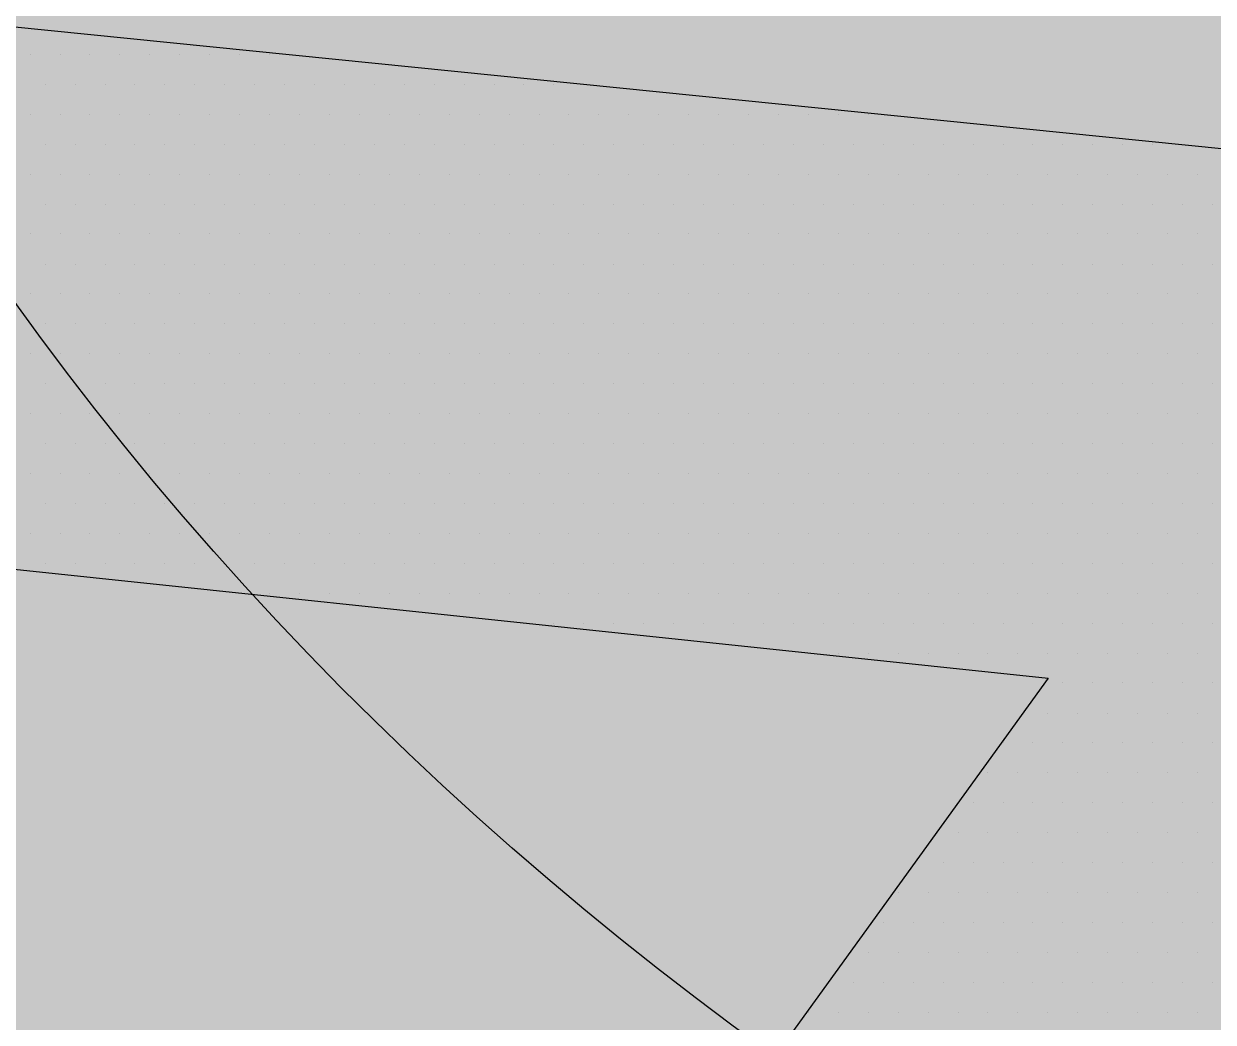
# Paper-space layout 'Layout1' of a CAD drawing. Extents: x -43 to 2298, y -18 to 768.
# Drawn here: x 730.719 to 732.906, y 376.908 to 378.743 of the extents above; entities that cross this region are included whole.
import ezdxf

# ---------------------------------------------------------------- set-up
doc = ezdxf.new("R2010")
doc.units = 0
doc.header["$LTSCALE"] = 2
doc.linetypes.add('CACHEX2', pattern=[0.75, 0.5, -0.25])
doc.layers.add('CARTOUCHE', color=7, linetype='Continuous')
doc.layers.add('LOGO', color=7, linetype='Continuous')

# ---------------------------------------------------------------- blocks, each defined once
blk = doc.blocks.new('A$C715108E3')
at = {"layer": 'LOGO', "color": 131}
for p, q in [((-18.1847, -18.5599), (-18.1847, -18.5599)), ((-18.0927, -18.5599), (-18.0927, -18.5599)), ((-18.0014, -18.5599), (-18.0014, -18.5599)), ((-17.9094, -18.5599), (-17.9094, -18.5599)), ((-17.8174, -18.5599), (-17.8174, -18.5599)), ((-17.7263, -18.5599), (-17.7263, -18.5599)), ((-17.6341, -18.5599), (-17.6341, -18.5599)), ((-17.5424, -18.5599), (-17.5424, -18.5599)), ((-17.4504, -18.5599), (-17.4504, -18.5599)), ((-18.139, -18.6525), (-18.139, -18.6525)), ((-18.047, -18.6525), (-18.047, -18.6525)), ((-17.9549, -18.6525), (-17.9549, -18.6525)), ((-17.8637, -18.6525), (-17.8637, -18.6525)), ((-17.7716, -18.6525), (-17.7716, -18.6525)), ((-17.6798, -18.6525), (-17.6798, -18.6525)), ((-17.588, -18.6525), (-17.588, -18.6525)), ((-17.4965, -18.6525), (-17.4965, -18.6525)), ((-17.4049, -18.6525), (-17.4049, -18.6525)), ((-17.3129, -18.6525), (-17.3129, -18.6525)), ((-17.2214, -18.6525), (-17.2214, -18.6525)), ((-17.1296, -18.6525), (-17.1296, -18.6525)), ((-17.0377, -18.6525), (-17.0377, -18.6525)), ((-16.9463, -18.6525), (-16.9463, -18.6525)), ((-16.8544, -18.6525), (-16.8544, -18.6525)), ((-16.7626, -18.6525), (-16.7626, -18.6525)), ((-16.6712, -18.6525), (-16.6712, -18.6525)), ((-16.5793, -18.6525), (-16.5793, -18.6525)), ((-18.1847, -18.7438), (-18.1847, -18.7438)), ((-18.0927, -18.7438), (-18.0927, -18.7438)), ((-18.0014, -18.7438), (-18.0014, -18.7438)), ((-17.9094, -18.7438), (-17.9094, -18.7438)), ((-17.8174, -18.7438), (-17.8174, -18.7438)), ((-17.7263, -18.7438), (-17.7263, -18.7438)), ((-17.6341, -18.7438), (-17.6341, -18.7438)), ((-17.5424, -18.7438), (-17.5424, -18.7438)), ((-17.4504, -18.7438), (-17.4504, -18.7438)), ((-17.359, -18.7438), (-17.359, -18.7438)), ((-17.2671, -18.7438), (-17.2671, -18.7438)), ((-17.1753, -18.7438), (-17.1753, -18.7438)), ((-17.0838, -18.7438), (-17.0838, -18.7438)), ((-16.992, -18.7438), (-16.992, -18.7438)), ((-16.9002, -18.7438), (-16.9002, -18.7438)), ((-16.8087, -18.7438), (-16.8087, -18.7438)), ((-16.7169, -18.7438), (-16.7169, -18.7438)), ((-16.6249, -18.7438), (-16.6249, -18.7438)), ((-16.5336, -18.7438), (-16.5336, -18.7438)), ((-16.4418, -18.7438), (-16.4418, -18.7438)), ((-16.3497, -18.7438), (-16.3497, -18.7438)), ((-16.2577, -18.7438), (-16.2577, -18.7438)), ((-16.1666, -18.7438), (-16.1666, -18.7438)), ((-16.0744, -18.7438), (-16.0744, -18.7438)), ((-15.9828, -18.7438), (-15.9828, -18.7438)), ((-15.8915, -18.7438), (-15.8915, -18.7438)), ((-15.7995, -18.7438), (-15.7995, -18.7438)), ((-15.7075, -18.7438), (-15.7075, -18.7438)), ((-15.616, -18.7438), (-15.616, -18.7438)), ((-18.139, -18.835), (-18.139, -18.835)), ((-18.047, -18.835), (-18.047, -18.835)), ((-17.9549, -18.835), (-17.9549, -18.835)), ((-17.8637, -18.835), (-17.8637, -18.835)), ((-17.7716, -18.835), (-17.7716, -18.835)), ((-17.6798, -18.835), (-17.6798, -18.835)), ((-17.588, -18.835), (-17.588, -18.835)), ((-17.4965, -18.835), (-17.4965, -18.835)), ((-17.4049, -18.835), (-17.4049, -18.835)), ((-17.3129, -18.835), (-17.3129, -18.835)), ((-17.2214, -18.835), (-17.2214, -18.835)), ((-17.1296, -18.835), (-17.1296, -18.835)), ((-17.0377, -18.835), (-17.0377, -18.835)), ((-16.9463, -18.835), (-16.9463, -18.835)), ((-16.8544, -18.835), (-16.8544, -18.835)), ((-16.7626, -18.835), (-16.7626, -18.835)), ((-16.6712, -18.835), (-16.6712, -18.835)), ((-16.5793, -18.835), (-16.5793, -18.835)), ((-16.4873, -18.835), (-16.4873, -18.835)), ((-16.3953, -18.835), (-16.3953, -18.835)), ((-16.304, -18.835), (-16.304, -18.835)), ((-16.212, -18.835), (-16.212, -18.835)), ((-16.1203, -18.835), (-16.1203, -18.835)), ((-16.0287, -18.835), (-16.0287, -18.835)), ((-15.9369, -18.835), (-15.9369, -18.835)), ((-15.845, -18.835), (-15.845, -18.835)), ((-15.754, -18.835), (-15.754, -18.835)), ((-15.6619, -18.835), (-15.6619, -18.835)), ((-15.5699, -18.835), (-15.5699, -18.835)), ((-15.4786, -18.835), (-15.4786, -18.835)), ((-15.3866, -18.835), (-15.3866, -18.835)), ((-15.2948, -18.835), (-15.2948, -18.835)), ((-15.203, -18.835), (-15.203, -18.835)), ((-15.1117, -18.835), (-15.1117, -18.835)), ((-15.0197, -18.835), (-15.0197, -18.835)), ((-14.9278, -18.835), (-14.9278, -18.835)), ((-14.8364, -18.835), (-14.8364, -18.835)), ((-14.7444, -18.835), (-14.7444, -18.835)), ((-18.1847, -18.9276), (-18.1847, -18.9276)), ((-18.0927, -18.9276), (-18.0927, -18.9276)), ((-18.0014, -18.9276), (-18.0014, -18.9276)), ((-17.9094, -18.9276), (-17.9094, -18.9276)), ((-17.8174, -18.9276), (-17.8174, -18.9276)), ((-17.7263, -18.9276), (-17.7263, -18.9276)), ((-17.6341, -18.9276), (-17.6341, -18.9276)), ((-17.5424, -18.9276), (-17.5424, -18.9276)), ((-17.4504, -18.9276), (-17.4504, -18.9276)), ((-17.359, -18.9276), (-17.359, -18.9276)), ((-17.2671, -18.9276), (-17.2671, -18.9276)), ((-17.1753, -18.9276), (-17.1753, -18.9276)), ((-17.0838, -18.9276), (-17.0838, -18.9276)), ((-16.992, -18.9276), (-16.992, -18.9276)), ((-16.9002, -18.9276), (-16.9002, -18.9276)), ((-16.8087, -18.9276), (-16.8087, -18.9276)), ((-16.7169, -18.9276), (-16.7169, -18.9276)), ((-16.6249, -18.9276), (-16.6249, -18.9276)), ((-16.5336, -18.9276), (-16.5336, -18.9276)), ((-16.4418, -18.9276), (-16.4418, -18.9276)), ((-16.3497, -18.9276), (-16.3497, -18.9276)), ((-16.2577, -18.9276), (-16.2577, -18.9276)), ((-16.1666, -18.9276), (-16.1666, -18.9276)), ((-16.0744, -18.9276), (-16.0744, -18.9276)), ((-15.9828, -18.9276), (-15.9828, -18.9276)), ((-15.8915, -18.9276), (-15.8915, -18.9276)), ((-15.7995, -18.9276), (-15.7995, -18.9276)), ((-15.7075, -18.9276), (-15.7075, -18.9276)), ((-15.616, -18.9276), (-15.616, -18.9276)), ((-15.5242, -18.9276), (-15.5242, -18.9276)), ((-15.4324, -18.9276), (-15.4324, -18.9276)), ((-15.3409, -18.9276), (-15.3409, -18.9276)), ((-15.2491, -18.9276), (-15.2491, -18.9276)), ((-15.1572, -18.9276), (-15.1572, -18.9276)), ((-15.0652, -18.9276), (-15.0652, -18.9276)), ((-14.9739, -18.9276), (-14.9739, -18.9276)), ((-14.8819, -18.9276), (-14.8819, -18.9276)), ((-14.7903, -18.9276), (-14.7903, -18.9276)), ((-14.6988, -18.9276), (-14.6988, -18.9276)), ((-14.607, -18.9276), (-14.607, -18.9276)), ((-18.139, -19.0189), (-18.139, -19.0189)), ((-18.047, -19.0189), (-18.047, -19.0189)), ((-17.9549, -19.0189), (-17.9549, -19.0189)), ((-17.8637, -19.0189), (-17.8637, -19.0189)), ((-17.7716, -19.0189), (-17.7716, -19.0189)), ((-17.6798, -19.0189), (-17.6798, -19.0189)), ((-17.588, -19.0189), (-17.588, -19.0189)), ((-17.4965, -19.0189), (-17.4965, -19.0189)), ((-17.4049, -19.0189), (-17.4049, -19.0189)), ((-17.3129, -19.0189), (-17.3129, -19.0189)), ((-17.2214, -19.0189), (-17.2214, -19.0189)), ((-17.1296, -19.0189), (-17.1296, -19.0189)), ((-17.0377, -19.0189), (-17.0377, -19.0189)), ((-16.9463, -19.0189), (-16.9463, -19.0189)), ((-16.8544, -19.0189), (-16.8544, -19.0189)), ((-16.7626, -19.0189), (-16.7626, -19.0189)), ((-16.6712, -19.0189), (-16.6712, -19.0189)), ((-16.5793, -19.0189), (-16.5793, -19.0189)), ((-16.4873, -19.0189), (-16.4873, -19.0189)), ((-16.3953, -19.0189), (-16.3953, -19.0189)), ((-16.304, -19.0189), (-16.304, -19.0189)), ((-16.212, -19.0189), (-16.212, -19.0189)), ((-16.1203, -19.0189), (-16.1203, -19.0189)), ((-16.0287, -19.0189), (-16.0287, -19.0189)), ((-15.9369, -19.0189), (-15.9369, -19.0189)), ((-15.845, -19.0189), (-15.845, -19.0189)), ((-15.754, -19.0189), (-15.754, -19.0189)), ((-15.6619, -19.0189), (-15.6619, -19.0189)), ((-15.5699, -19.0189), (-15.5699, -19.0189)), ((-15.4786, -19.0189), (-15.4786, -19.0189)), ((-15.3866, -19.0189), (-15.3866, -19.0189)), ((-15.2948, -19.0189), (-15.2948, -19.0189)), ((-15.203, -19.0189), (-15.203, -19.0189)), ((-15.1117, -19.0189), (-15.1117, -19.0189)), ((-15.0197, -19.0189), (-15.0197, -19.0189)), ((-14.9278, -19.0189), (-14.9278, -19.0189)), ((-14.8364, -19.0189), (-14.8364, -19.0189)), ((-14.7444, -19.0189), (-14.7444, -19.0189)), ((-14.6527, -19.0189), (-14.6527, -19.0189)), ((-14.5611, -19.0189), (-14.5611, -19.0189)), ((-18.1847, -19.1101), (-18.1847, -19.1101)), ((-18.0927, -19.1101), (-18.0927, -19.1101)), ((-18.0014, -19.1101), (-18.0014, -19.1101)), ((-17.9094, -19.1101), (-17.9094, -19.1101)), ((-17.8174, -19.1101), (-17.8174, -19.1101)), ((-17.7263, -19.1101), (-17.7263, -19.1101)), ((-17.6341, -19.1101), (-17.6341, -19.1101)), ((-17.5424, -19.1101), (-17.5424, -19.1101)), ((-17.4504, -19.1101), (-17.4504, -19.1101)), ((-17.359, -19.1101), (-17.359, -19.1101)), ((-17.2671, -19.1101), (-17.2671, -19.1101)), ((-17.1753, -19.1101), (-17.1753, -19.1101)), ((-17.0838, -19.1101), (-17.0838, -19.1101)), ((-16.992, -19.1101), (-16.992, -19.1101)), ((-16.9002, -19.1101), (-16.9002, -19.1101)), ((-16.8087, -19.1101), (-16.8087, -19.1101)), ((-16.7169, -19.1101), (-16.7169, -19.1101)), ((-16.6249, -19.1101), (-16.6249, -19.1101)), ((-16.5336, -19.1101), (-16.5336, -19.1101)), ((-16.4418, -19.1101), (-16.4418, -19.1101)), ((-16.3497, -19.1101), (-16.3497, -19.1101)), ((-16.2577, -19.1101), (-16.2577, -19.1101)), ((-16.1666, -19.1101), (-16.1666, -19.1101)), ((-16.0744, -19.1101), (-16.0744, -19.1101)), ((-15.9828, -19.1101), (-15.9828, -19.1101)), ((-15.8915, -19.1101), (-15.8915, -19.1101)), ((-15.7995, -19.1101), (-15.7995, -19.1101)), ((-15.7075, -19.1101), (-15.7075, -19.1101)), ((-15.616, -19.1101), (-15.616, -19.1101)), ((-15.5242, -19.1101), (-15.5242, -19.1101)), ((-15.4324, -19.1101), (-15.4324, -19.1101)), ((-15.3409, -19.1101), (-15.3409, -19.1101)), ((-15.2491, -19.1101), (-15.2491, -19.1101)), ((-15.1572, -19.1101), (-15.1572, -19.1101)), ((-15.0652, -19.1101), (-15.0652, -19.1101)), ((-14.9739, -19.1101), (-14.9739, -19.1101)), ((-14.8819, -19.1101), (-14.8819, -19.1101)), ((-14.7903, -19.1101), (-14.7903, -19.1101)), ((-14.6988, -19.1101), (-14.6988, -19.1101)), ((-14.607, -19.1101), (-14.607, -19.1101)), ((-18.139, -19.2027), (-18.139, -19.2027)), ((-18.047, -19.2027), (-18.047, -19.2027)), ((-17.9549, -19.2027), (-17.9549, -19.2027)), ((-17.8637, -19.2027), (-17.8637, -19.2027)), ((-17.7716, -19.2027), (-17.7716, -19.2027)), ((-17.6798, -19.2027), (-17.6798, -19.2027)), ((-17.588, -19.2027), (-17.588, -19.2027)), ((-17.4965, -19.2027), (-17.4965, -19.2027)), ((-17.4049, -19.2027), (-17.4049, -19.2027)), ((-17.3129, -19.2027), (-17.3129, -19.2027)), ((-17.2214, -19.2027), (-17.2214, -19.2027)), ((-17.1296, -19.2027), (-17.1296, -19.2027)), ((-17.0377, -19.2027), (-17.0377, -19.2027)), ((-16.9463, -19.2027), (-16.9463, -19.2027)), ((-16.8544, -19.2027), (-16.8544, -19.2027)), ((-16.7626, -19.2027), (-16.7626, -19.2027)), ((-16.6712, -19.2027), (-16.6712, -19.2027)), ((-16.5793, -19.2027), (-16.5793, -19.2027)), ((-16.4873, -19.2027), (-16.4873, -19.2027)), ((-16.3953, -19.2027), (-16.3953, -19.2027)), ((-16.304, -19.2027), (-16.304, -19.2027)), ((-16.212, -19.2027), (-16.212, -19.2027)), ((-16.1203, -19.2027), (-16.1203, -19.2027)), ((-16.0287, -19.2027), (-16.0287, -19.2027)), ((-15.9369, -19.2027), (-15.9369, -19.2027)), ((-15.845, -19.2027), (-15.845, -19.2027)), ((-15.754, -19.2027), (-15.754, -19.2027)), ((-15.6619, -19.2027), (-15.6619, -19.2027)), ((-15.5699, -19.2027), (-15.5699, -19.2027)), ((-15.4786, -19.2027), (-15.4786, -19.2027)), ((-15.3866, -19.2027), (-15.3866, -19.2027)), ((-15.2948, -19.2027), (-15.2948, -19.2027)), ((-15.203, -19.2027), (-15.203, -19.2027)), ((-15.1117, -19.2027), (-15.1117, -19.2027)), ((-15.0197, -19.2027), (-15.0197, -19.2027)), ((-14.9278, -19.2027), (-14.9278, -19.2027)), ((-14.8364, -19.2027), (-14.8364, -19.2027)), ((-14.7444, -19.2027), (-14.7444, -19.2027)), ((-14.6527, -19.2027), (-14.6527, -19.2027)), ((-14.5611, -19.2027), (-14.5611, -19.2027)), ((-18.1847, -19.294), (-18.1847, -19.294)), ((-18.0927, -19.294), (-18.0927, -19.294)), ((-18.0014, -19.294), (-18.0014, -19.294)), ((-17.9094, -19.294), (-17.9094, -19.294)), ((-17.8174, -19.294), (-17.8174, -19.294)), ((-17.7263, -19.294), (-17.7263, -19.294)), ((-17.6341, -19.294), (-17.6341, -19.294)), ((-17.5424, -19.294), (-17.5424, -19.294)), ((-17.4504, -19.294), (-17.4504, -19.294)), ((-17.359, -19.294), (-17.359, -19.294)), ((-17.2671, -19.294), (-17.2671, -19.294)), ((-17.1753, -19.294), (-17.1753, -19.294)), ((-17.0838, -19.294), (-17.0838, -19.294)), ((-16.992, -19.294), (-16.992, -19.294)), ((-16.9002, -19.294), (-16.9002, -19.294)), ((-16.8087, -19.294), (-16.8087, -19.294)), ((-16.7169, -19.294), (-16.7169, -19.294)), ((-16.6249, -19.294), (-16.6249, -19.294)), ((-16.5336, -19.294), (-16.5336, -19.294)), ((-16.4418, -19.294), (-16.4418, -19.294)), ((-16.3497, -19.294), (-16.3497, -19.294)), ((-16.2577, -19.294), (-16.2577, -19.294)), ((-16.1666, -19.294), (-16.1666, -19.294)), ((-16.0744, -19.294), (-16.0744, -19.294)), ((-15.9828, -19.294), (-15.9828, -19.294)), ((-15.8915, -19.294), (-15.8915, -19.294)), ((-15.7995, -19.294), (-15.7995, -19.294)), ((-15.7075, -19.294), (-15.7075, -19.294)), ((-15.616, -19.294), (-15.616, -19.294)), ((-15.5242, -19.294), (-15.5242, -19.294)), ((-15.4324, -19.294), (-15.4324, -19.294)), ((-15.3409, -19.294), (-15.3409, -19.294)), ((-15.2491, -19.294), (-15.2491, -19.294)), ((-15.1572, -19.294), (-15.1572, -19.294)), ((-15.0652, -19.294), (-15.0652, -19.294)), ((-14.9739, -19.294), (-14.9739, -19.294)), ((-14.8819, -19.294), (-14.8819, -19.294)), ((-14.7903, -19.294), (-14.7903, -19.294)), ((-14.6988, -19.294), (-14.6988, -19.294)), ((-14.607, -19.294), (-14.607, -19.294)), ((-18.139, -19.3855), (-18.139, -19.3855)), ((-18.047, -19.3855), (-18.047, -19.3855)), ((-17.9549, -19.3855), (-17.9549, -19.3855)), ((-17.8637, -19.3855), (-17.8637, -19.3855)), ((-17.7716, -19.3855), (-17.7716, -19.3855)), ((-17.6798, -19.3855), (-17.6798, -19.3855)), ((-17.588, -19.3855), (-17.588, -19.3855)), ((-17.4965, -19.3855), (-17.4965, -19.3855)), ((-17.4049, -19.3855), (-17.4049, -19.3855)), ((-17.3129, -19.3855), (-17.3129, -19.3855)), ((-17.2214, -19.3855), (-17.2214, -19.3855)), ((-17.1296, -19.3855), (-17.1296, -19.3855)), ((-17.0377, -19.3855), (-17.0377, -19.3855)), ((-16.9463, -19.3855), (-16.9463, -19.3855)), ((-16.8544, -19.3855), (-16.8544, -19.3855)), ((-16.7626, -19.3855), (-16.7626, -19.3855)), ((-16.6712, -19.3855), (-16.6712, -19.3855)), ((-16.5793, -19.3855), (-16.5793, -19.3855)), ((-16.4873, -19.3855), (-16.4873, -19.3855)), ((-16.3953, -19.3855), (-16.3953, -19.3855)), ((-16.304, -19.3855), (-16.304, -19.3855)), ((-16.212, -19.3855), (-16.212, -19.3855)), ((-16.1203, -19.3855), (-16.1203, -19.3855)), ((-16.0287, -19.3855), (-16.0287, -19.3855)), ((-15.9369, -19.3855), (-15.9369, -19.3855)), ((-15.845, -19.3855), (-15.845, -19.3855)), ((-15.754, -19.3855), (-15.754, -19.3855)), ((-15.6619, -19.3855), (-15.6619, -19.3855)), ((-15.5699, -19.3855), (-15.5699, -19.3855)), ((-15.4786, -19.3855), (-15.4786, -19.3855)), ((-15.3866, -19.3855), (-15.3866, -19.3855)), ((-15.2948, -19.3855), (-15.2948, -19.3855)), ((-15.203, -19.3855), (-15.203, -19.3855)), ((-15.1117, -19.3855), (-15.1117, -19.3855)), ((-15.0197, -19.3855), (-15.0197, -19.3855)), ((-14.9278, -19.3855), (-14.9278, -19.3855)), ((-14.8364, -19.3855), (-14.8364, -19.3855)), ((-14.7444, -19.3855), (-14.7444, -19.3855)), ((-14.6527, -19.3855), (-14.6527, -19.3855)), ((-14.5611, -19.3855), (-14.5611, -19.3855)), ((-18.1847, -19.4779), (-18.1847, -19.4779)), ((-18.0927, -19.4779), (-18.0927, -19.4779)), ((-18.0014, -19.4779), (-18.0014, -19.4779)), ((-17.9094, -19.4779), (-17.9094, -19.4779)), ((-17.8174, -19.4779), (-17.8174, -19.4779)), ((-17.7263, -19.4779), (-17.7263, -19.4779)), ((-17.6341, -19.4779), (-17.6341, -19.4779)), ((-17.5424, -19.4779), (-17.5424, -19.4779)), ((-17.4504, -19.4779), (-17.4504, -19.4779)), ((-17.359, -19.4779), (-17.359, -19.4779)), ((-17.2671, -19.4779), (-17.2671, -19.4779)), ((-17.1753, -19.4779), (-17.1753, -19.4779)), ((-17.0838, -19.4779), (-17.0838, -19.4779)), ((-16.992, -19.4779), (-16.992, -19.4779)), ((-16.9002, -19.4779), (-16.9002, -19.4779)), ((-16.8087, -19.4779), (-16.8087, -19.4779)), ((-16.7169, -19.4779), (-16.7169, -19.4779)), ((-16.6249, -19.4779), (-16.6249, -19.4779)), ((-16.5336, -19.4779), (-16.5336, -19.4779)), ((-16.4418, -19.4779), (-16.4418, -19.4779)), ((-16.3497, -19.4779), (-16.3497, -19.4779)), ((-16.2577, -19.4779), (-16.2577, -19.4779)), ((-16.1666, -19.4779), (-16.1666, -19.4779)), ((-16.0744, -19.4779), (-16.0744, -19.4779)), ((-15.9828, -19.4779), (-15.9828, -19.4779)), ((-15.8915, -19.4779), (-15.8915, -19.4779)), ((-15.7995, -19.4779), (-15.7995, -19.4779)), ((-15.7075, -19.4779), (-15.7075, -19.4779)), ((-15.616, -19.4779), (-15.616, -19.4779)), ((-15.5242, -19.4779), (-15.5242, -19.4779)), ((-15.4324, -19.4779), (-15.4324, -19.4779)), ((-15.3409, -19.4779), (-15.3409, -19.4779)), ((-15.2491, -19.4779), (-15.2491, -19.4779)), ((-15.1572, -19.4779), (-15.1572, -19.4779)), ((-15.0652, -19.4779), (-15.0652, -19.4779)), ((-14.9739, -19.4779), (-14.9739, -19.4779)), ((-14.8819, -19.4779), (-14.8819, -19.4779)), ((-14.7903, -19.4779), (-14.7903, -19.4779)), ((-14.6988, -19.4779), (-14.6988, -19.4779)), ((-14.607, -19.4779), (-14.607, -19.4779)), ((-18.139, -19.5693), (-18.139, -19.5693)), ((-18.047, -19.5693), (-18.047, -19.5693)), ((-17.9549, -19.5693), (-17.9549, -19.5693)), ((-17.8637, -19.5693), (-17.8637, -19.5693)), ((-17.7716, -19.5693), (-17.7716, -19.5693)), ((-17.6798, -19.5693), (-17.6798, -19.5693)), ((-17.588, -19.5693), (-17.588, -19.5693)), ((-17.4965, -19.5693), (-17.4965, -19.5693)), ((-17.4049, -19.5693), (-17.4049, -19.5693)), ((-17.3129, -19.5693), (-17.3129, -19.5693)), ((-17.2214, -19.5693), (-17.2214, -19.5693)), ((-17.1296, -19.5693), (-17.1296, -19.5693)), ((-17.0377, -19.5693), (-17.0377, -19.5693)), ((-16.9463, -19.5693), (-16.9463, -19.5693)), ((-16.8544, -19.5693), (-16.8544, -19.5693)), ((-16.7626, -19.5693), (-16.7626, -19.5693)), ((-16.6712, -19.5693), (-16.6712, -19.5693)), ((-16.5793, -19.5693), (-16.5793, -19.5693)), ((-16.4873, -19.5693), (-16.4873, -19.5693)), ((-16.3953, -19.5693), (-16.3953, -19.5693)), ((-16.304, -19.5693), (-16.304, -19.5693)), ((-16.212, -19.5693), (-16.212, -19.5693)), ((-16.1203, -19.5693), (-16.1203, -19.5693)), ((-16.0287, -19.5693), (-16.0287, -19.5693)), ((-15.9369, -19.5693), (-15.9369, -19.5693)), ((-15.845, -19.5693), (-15.845, -19.5693)), ((-15.754, -19.5693), (-15.754, -19.5693)), ((-15.6619, -19.5693), (-15.6619, -19.5693)), ((-15.5699, -19.5693), (-15.5699, -19.5693)), ((-15.4786, -19.5693), (-15.4786, -19.5693)), ((-15.3866, -19.5693), (-15.3866, -19.5693)), ((-15.2948, -19.5693), (-15.2948, -19.5693)), ((-15.203, -19.5693), (-15.203, -19.5693)), ((-15.1117, -19.5693), (-15.1117, -19.5693)), ((-15.0197, -19.5693), (-15.0197, -19.5693)), ((-14.9278, -19.5693), (-14.9278, -19.5693)), ((-14.8364, -19.5693), (-14.8364, -19.5693)), ((-14.7444, -19.5693), (-14.7444, -19.5693)), ((-14.6527, -19.5693), (-14.6527, -19.5693)), ((-14.5611, -19.5693), (-14.5611, -19.5693)), ((-18.1847, -19.6606), (-18.1847, -19.6606)), ((-18.0927, -19.6606), (-18.0927, -19.6606)), ((-18.0014, -19.6606), (-18.0014, -19.6606)), ((-17.9094, -19.6606), (-17.9094, -19.6606)), ((-17.8174, -19.6606), (-17.8174, -19.6606)), ((-17.7263, -19.6606), (-17.7263, -19.6606)), ((-17.6341, -19.6606), (-17.6341, -19.6606)), ((-17.5424, -19.6606), (-17.5424, -19.6606)), ((-17.4504, -19.6606), (-17.4504, -19.6606)), ((-17.359, -19.6606), (-17.359, -19.6606)), ((-17.2671, -19.6606), (-17.2671, -19.6606)), ((-17.1753, -19.6606), (-17.1753, -19.6606)), ((-17.0838, -19.6606), (-17.0838, -19.6606)), ((-16.992, -19.6606), (-16.992, -19.6606)), ((-16.9002, -19.6606), (-16.9002, -19.6606)), ((-16.8087, -19.6606), (-16.8087, -19.6606)), ((-16.7169, -19.6606), (-16.7169, -19.6606)), ((-16.6249, -19.6606), (-16.6249, -19.6606)), ((-16.5336, -19.6606), (-16.5336, -19.6606)), ((-16.4418, -19.6606), (-16.4418, -19.6606)), ((-16.3497, -19.6606), (-16.3497, -19.6606)), ((-16.2577, -19.6606), (-16.2577, -19.6606)), ((-16.1666, -19.6606), (-16.1666, -19.6606)), ((-16.0744, -19.6606), (-16.0744, -19.6606)), ((-15.9828, -19.6606), (-15.9828, -19.6606)), ((-15.8915, -19.6606), (-15.8915, -19.6606)), ((-15.7995, -19.6606), (-15.7995, -19.6606)), ((-15.7075, -19.6606), (-15.7075, -19.6606)), ((-15.616, -19.6606), (-15.616, -19.6606)), ((-15.5242, -19.6606), (-15.5242, -19.6606)), ((-15.4324, -19.6606), (-15.4324, -19.6606)), ((-15.3409, -19.6606), (-15.3409, -19.6606)), ((-15.2491, -19.6606), (-15.2491, -19.6606)), ((-15.1572, -19.6606), (-15.1572, -19.6606)), ((-15.0652, -19.6606), (-15.0652, -19.6606)), ((-14.9739, -19.6606), (-14.9739, -19.6606)), ((-14.8819, -19.6606), (-14.8819, -19.6606)), ((-14.7903, -19.6606), (-14.7903, -19.6606)), ((-14.6988, -19.6606), (-14.6988, -19.6606)), ((-14.607, -19.6606), (-14.607, -19.6606)), ((-18.139, -19.753), (-18.139, -19.753)), ((-18.047, -19.753), (-18.047, -19.753)), ((-17.9549, -19.753), (-17.9549, -19.753)), ((-17.8637, -19.753), (-17.8637, -19.753)), ((-17.7716, -19.753), (-17.7716, -19.753)), ((-17.6798, -19.753), (-17.6798, -19.753)), ((-17.588, -19.753), (-17.588, -19.753)), ((-17.4965, -19.753), (-17.4965, -19.753)), ((-17.4049, -19.753), (-17.4049, -19.753)), ((-17.3129, -19.753), (-17.3129, -19.753)), ((-17.2214, -19.753), (-17.2214, -19.753)), ((-17.1296, -19.753), (-17.1296, -19.753)), ((-17.0377, -19.753), (-17.0377, -19.753)), ((-16.9463, -19.753), (-16.9463, -19.753)), ((-16.8544, -19.753), (-16.8544, -19.753)), ((-16.7626, -19.753), (-16.7626, -19.753)), ((-16.6712, -19.753), (-16.6712, -19.753)), ((-16.5793, -19.753), (-16.5793, -19.753)), ((-16.4873, -19.753), (-16.4873, -19.753)), ((-16.3953, -19.753), (-16.3953, -19.753)), ((-16.304, -19.753), (-16.304, -19.753)), ((-16.212, -19.753), (-16.212, -19.753)), ((-16.1203, -19.753), (-16.1203, -19.753)), ((-16.0287, -19.753), (-16.0287, -19.753)), ((-15.9369, -19.753), (-15.9369, -19.753)), ((-15.845, -19.753), (-15.845, -19.753)), ((-15.754, -19.753), (-15.754, -19.753)), ((-15.6619, -19.753), (-15.6619, -19.753)), ((-15.5699, -19.753), (-15.5699, -19.753)), ((-15.4786, -19.753), (-15.4786, -19.753)), ((-15.3866, -19.753), (-15.3866, -19.753)), ((-15.2948, -19.753), (-15.2948, -19.753)), ((-15.203, -19.753), (-15.203, -19.753)), ((-15.1117, -19.753), (-15.1117, -19.753)), ((-15.0197, -19.753), (-15.0197, -19.753)), ((-14.9278, -19.753), (-14.9278, -19.753)), ((-14.8364, -19.753), (-14.8364, -19.753)), ((-14.7444, -19.753), (-14.7444, -19.753)), ((-14.6527, -19.753), (-14.6527, -19.753)), ((-14.5611, -19.753), (-14.5611, -19.753)), ((-18.1847, -19.8444), (-18.1847, -19.8444)), ((-18.0927, -19.8444), (-18.0927, -19.8444)), ((-18.0014, -19.8444), (-18.0014, -19.8444)), ((-17.9094, -19.8444), (-17.9094, -19.8444)), ((-17.8174, -19.8444), (-17.8174, -19.8444)), ((-17.7263, -19.8444), (-17.7263, -19.8444)), ((-17.6341, -19.8444), (-17.6341, -19.8444)), ((-17.5424, -19.8444), (-17.5424, -19.8444)), ((-17.4504, -19.8444), (-17.4504, -19.8444)), ((-17.359, -19.8444), (-17.359, -19.8444)), ((-17.2671, -19.8444), (-17.2671, -19.8444)), ((-17.1753, -19.8444), (-17.1753, -19.8444)), ((-17.0838, -19.8444), (-17.0838, -19.8444)), ((-16.992, -19.8444), (-16.992, -19.8444)), ((-16.9002, -19.8444), (-16.9002, -19.8444)), ((-16.8087, -19.8444), (-16.8087, -19.8444)), ((-16.7169, -19.8444), (-16.7169, -19.8444)), ((-16.6249, -19.8444), (-16.6249, -19.8444)), ((-16.5336, -19.8444), (-16.5336, -19.8444)), ((-16.4418, -19.8444), (-16.4418, -19.8444)), ((-16.3497, -19.8444), (-16.3497, -19.8444)), ((-16.2577, -19.8444), (-16.2577, -19.8444)), ((-16.1666, -19.8444), (-16.1666, -19.8444)), ((-16.0744, -19.8444), (-16.0744, -19.8444)), ((-15.9828, -19.8444), (-15.9828, -19.8444)), ((-15.8915, -19.8444), (-15.8915, -19.8444)), ((-15.7995, -19.8444), (-15.7995, -19.8444)), ((-15.7075, -19.8444), (-15.7075, -19.8444)), ((-15.616, -19.8444), (-15.616, -19.8444)), ((-15.5242, -19.8444), (-15.5242, -19.8444)), ((-15.4324, -19.8444), (-15.4324, -19.8444)), ((-15.3409, -19.8444), (-15.3409, -19.8444)), ((-15.2491, -19.8444), (-15.2491, -19.8444)), ((-15.1572, -19.8444), (-15.1572, -19.8444)), ((-15.0652, -19.8444), (-15.0652, -19.8444)), ((-14.9739, -19.8444), (-14.9739, -19.8444)), ((-14.8819, -19.8444), (-14.8819, -19.8444)), ((-14.7903, -19.8444), (-14.7903, -19.8444)), ((-14.6988, -19.8444), (-14.6988, -19.8444)), ((-14.607, -19.8444), (-14.607, -19.8444)), ((-18.139, -19.9357), (-18.139, -19.9357)), ((-18.047, -19.9357), (-18.047, -19.9357)), ((-17.9549, -19.9357), (-17.9549, -19.9357)), ((-17.8637, -19.9357), (-17.8637, -19.9357)), ((-17.7716, -19.9357), (-17.7716, -19.9357)), ((-17.6798, -19.9357), (-17.6798, -19.9357)), ((-17.588, -19.9357), (-17.588, -19.9357)), ((-17.4965, -19.9357), (-17.4965, -19.9357)), ((-17.4049, -19.9357), (-17.4049, -19.9357)), ((-17.3129, -19.9357), (-17.3129, -19.9357)), ((-17.2214, -19.9357), (-17.2214, -19.9357)), ((-17.1296, -19.9357), (-17.1296, -19.9357)), ((-17.0377, -19.9357), (-17.0377, -19.9357)), ((-16.9463, -19.9357), (-16.9463, -19.9357)), ((-16.8544, -19.9357), (-16.8544, -19.9357)), ((-16.7626, -19.9357), (-16.7626, -19.9357)), ((-16.6712, -19.9357), (-16.6712, -19.9357)), ((-16.5793, -19.9357), (-16.5793, -19.9357)), ((-16.4873, -19.9357), (-16.4873, -19.9357)), ((-16.3953, -19.9357), (-16.3953, -19.9357)), ((-16.304, -19.9357), (-16.304, -19.9357)), ((-16.212, -19.9357), (-16.212, -19.9357)), ((-16.1203, -19.9357), (-16.1203, -19.9357)), ((-16.0287, -19.9357), (-16.0287, -19.9357)), ((-15.9369, -19.9357), (-15.9369, -19.9357)), ((-15.845, -19.9357), (-15.845, -19.9357)), ((-15.754, -19.9357), (-15.754, -19.9357)), ((-15.6619, -19.9357), (-15.6619, -19.9357)), ((-15.5699, -19.9357), (-15.5699, -19.9357)), ((-15.4786, -19.9357), (-15.4786, -19.9357)), ((-15.3866, -19.9357), (-15.3866, -19.9357)), ((-15.2948, -19.9357), (-15.2948, -19.9357)), ((-15.203, -19.9357), (-15.203, -19.9357)), ((-15.1117, -19.9357), (-15.1117, -19.9357)), ((-15.0197, -19.9357), (-15.0197, -19.9357)), ((-14.9278, -19.9357), (-14.9278, -19.9357)), ((-14.8364, -19.9357), (-14.8364, -19.9357)), ((-14.7444, -19.9357), (-14.7444, -19.9357)), ((-14.6527, -19.9357), (-14.6527, -19.9357)), ((-14.5611, -19.9357), (-14.5611, -19.9357)), ((-18.1847, -20.0281), (-18.1847, -20.0281)), ((-18.0927, -20.0281), (-18.0927, -20.0281)), ((-18.0014, -20.0281), (-18.0014, -20.0281)), ((-17.9094, -20.0281), (-17.9094, -20.0281)), ((-17.8174, -20.0281), (-17.8174, -20.0281)), ((-17.7263, -20.0281), (-17.7263, -20.0281)), ((-17.6341, -20.0281), (-17.6341, -20.0281)), ((-17.5424, -20.0281), (-17.5424, -20.0281)), ((-17.4504, -20.0281), (-17.4504, -20.0281)), ((-17.359, -20.0281), (-17.359, -20.0281)), ((-17.2671, -20.0281), (-17.2671, -20.0281)), ((-17.1753, -20.0281), (-17.1753, -20.0281)), ((-17.0838, -20.0281), (-17.0838, -20.0281)), ((-16.992, -20.0281), (-16.992, -20.0281)), ((-16.9002, -20.0281), (-16.9002, -20.0281)), ((-16.8087, -20.0281), (-16.8087, -20.0281)), ((-16.7169, -20.0281), (-16.7169, -20.0281)), ((-16.6249, -20.0281), (-16.6249, -20.0281)), ((-16.5336, -20.0281), (-16.5336, -20.0281)), ((-16.4418, -20.0281), (-16.4418, -20.0281)), ((-16.3497, -20.0281), (-16.3497, -20.0281)), ((-16.2577, -20.0281), (-16.2577, -20.0281)), ((-16.1666, -20.0281), (-16.1666, -20.0281)), ((-16.0744, -20.0281), (-16.0744, -20.0281)), ((-15.9828, -20.0281), (-15.9828, -20.0281)), ((-15.8915, -20.0281), (-15.8915, -20.0281)), ((-15.7995, -20.0281), (-15.7995, -20.0281)), ((-15.7075, -20.0281), (-15.7075, -20.0281)), ((-15.616, -20.0281), (-15.616, -20.0281)), ((-15.5242, -20.0281), (-15.5242, -20.0281)), ((-15.4324, -20.0281), (-15.4324, -20.0281)), ((-15.3409, -20.0281), (-15.3409, -20.0281)), ((-15.2491, -20.0281), (-15.2491, -20.0281)), ((-15.1572, -20.0281), (-15.1572, -20.0281)), ((-15.0652, -20.0281), (-15.0652, -20.0281)), ((-14.9739, -20.0281), (-14.9739, -20.0281)), ((-14.8819, -20.0281), (-14.8819, -20.0281)), ((-14.7903, -20.0281), (-14.7903, -20.0281)), ((-14.6988, -20.0281), (-14.6988, -20.0281)), ((-14.607, -20.0281), (-14.607, -20.0281)), ((-18.139, -20.1196), (-18.139, -20.1196)), ((-18.047, -20.1196), (-18.047, -20.1196)), ((-17.9549, -20.1196), (-17.9549, -20.1196)), ((-17.8637, -20.1196), (-17.8637, -20.1196)), ((-17.7716, -20.1196), (-17.7716, -20.1196)), ((-17.6798, -20.1196), (-17.6798, -20.1196)), ((-17.588, -20.1196), (-17.588, -20.1196)), ((-17.4965, -20.1196), (-17.4965, -20.1196)), ((-17.4049, -20.1196), (-17.4049, -20.1196)), ((-17.3129, -20.1196), (-17.3129, -20.1196)), ((-17.2214, -20.1196), (-17.2214, -20.1196)), ((-17.1296, -20.1196), (-17.1296, -20.1196)), ((-17.0377, -20.1196), (-17.0377, -20.1196)), ((-16.9463, -20.1196), (-16.9463, -20.1196)), ((-16.8544, -20.1196), (-16.8544, -20.1196)), ((-16.7626, -20.1196), (-16.7626, -20.1196)), ((-16.6712, -20.1196), (-16.6712, -20.1196)), ((-16.5793, -20.1196), (-16.5793, -20.1196)), ((-16.4873, -20.1196), (-16.4873, -20.1196)), ((-16.3953, -20.1196), (-16.3953, -20.1196)), ((-16.304, -20.1196), (-16.304, -20.1196)), ((-16.212, -20.1196), (-16.212, -20.1196)), ((-16.1203, -20.1196), (-16.1203, -20.1196)), ((-16.0287, -20.1196), (-16.0287, -20.1196)), ((-15.9369, -20.1196), (-15.9369, -20.1196)), ((-15.845, -20.1196), (-15.845, -20.1196)), ((-15.754, -20.1196), (-15.754, -20.1196)), ((-15.6619, -20.1196), (-15.6619, -20.1196)), ((-15.5699, -20.1196), (-15.5699, -20.1196)), ((-15.4786, -20.1196), (-15.4786, -20.1196)), ((-15.3866, -20.1196), (-15.3866, -20.1196)), ((-15.2948, -20.1196), (-15.2948, -20.1196)), ((-15.203, -20.1196), (-15.203, -20.1196)), ((-15.1117, -20.1196), (-15.1117, -20.1196)), ((-15.0197, -20.1196), (-15.0197, -20.1196)), ((-14.9278, -20.1196), (-14.9278, -20.1196)), ((-14.8364, -20.1196), (-14.8364, -20.1196)), ((-14.7444, -20.1196), (-14.7444, -20.1196)), ((-14.6527, -20.1196), (-14.6527, -20.1196)), ((-14.5611, -20.1196), (-14.5611, -20.1196)), ((-17.5325, -20.211), (-17.5325, -20.211)), ((-17.4504, -20.211), (-17.4504, -20.211)), ((-17.359, -20.211), (-17.359, -20.211)), ((-17.2671, -20.211), (-17.2671, -20.211)), ((-17.1753, -20.211), (-17.1753, -20.211)), ((-17.0838, -20.211), (-17.0838, -20.211)), ((-16.992, -20.211), (-16.992, -20.211)), ((-16.9002, -20.211), (-16.9002, -20.211)), ((-16.8087, -20.211), (-16.8087, -20.211)), ((-16.7169, -20.211), (-16.7169, -20.211)), ((-16.6249, -20.211), (-16.6249, -20.211)), ((-16.5336, -20.211), (-16.5336, -20.211)), ((-16.4418, -20.211), (-16.4418, -20.211)), ((-16.3497, -20.211), (-16.3497, -20.211)), ((-16.2577, -20.211), (-16.2577, -20.211)), ((-16.1666, -20.211), (-16.1666, -20.211)), ((-16.0744, -20.211), (-16.0744, -20.211)), ((-15.9828, -20.211), (-15.9828, -20.211)), ((-15.8915, -20.211), (-15.8915, -20.211)), ((-15.7995, -20.211), (-15.7995, -20.211)), ((-15.7075, -20.211), (-15.7075, -20.211)), ((-15.616, -20.211), (-15.616, -20.211)), ((-15.5242, -20.211), (-15.5242, -20.211)), ((-15.4324, -20.211), (-15.4324, -20.211)), ((-15.3409, -20.211), (-15.3409, -20.211)), ((-15.2491, -20.211), (-15.2491, -20.211)), ((-15.1572, -20.211), (-15.1572, -20.211)), ((-15.0652, -20.211), (-15.0652, -20.211)), ((-14.9739, -20.211), (-14.9739, -20.211)), ((-14.8819, -20.211), (-14.8819, -20.211)), ((-14.7903, -20.211), (-14.7903, -20.211)), ((-14.6988, -20.211), (-14.6988, -20.211)), ((-14.607, -20.211), (-14.607, -20.211)), ((-16.664, -20.3034), (-16.664, -20.3034)), ((-16.5793, -20.3034), (-16.5793, -20.3034)), ((-16.4873, -20.3034), (-16.4873, -20.3034)), ((-16.3953, -20.3034), (-16.3953, -20.3034)), ((-16.304, -20.3034), (-16.304, -20.3034)), ((-16.212, -20.3034), (-16.212, -20.3034)), ((-16.1203, -20.3034), (-16.1203, -20.3034)), ((-16.0287, -20.3034), (-16.0287, -20.3034)), ((-15.9369, -20.3034), (-15.9369, -20.3034)), ((-15.845, -20.3034), (-15.845, -20.3034)), ((-15.754, -20.3034), (-15.754, -20.3034)), ((-15.6619, -20.3034), (-15.6619, -20.3034)), ((-15.5699, -20.3034), (-15.5699, -20.3034)), ((-15.4786, -20.3034), (-15.4786, -20.3034)), ((-15.3866, -20.3034), (-15.3866, -20.3034)), ((-15.2948, -20.3034), (-15.2948, -20.3034)), ((-15.203, -20.3034), (-15.203, -20.3034)), ((-15.1117, -20.3034), (-15.1117, -20.3034)), ((-15.0197, -20.3034), (-15.0197, -20.3034)), ((-14.9278, -20.3034), (-14.9278, -20.3034)), ((-14.8364, -20.3034), (-14.8364, -20.3034)), ((-14.7444, -20.3034), (-14.7444, -20.3034)), ((-14.6527, -20.3034), (-14.6527, -20.3034)), ((-14.5611, -20.3034), (-14.5611, -20.3034)), ((-15.7959, -20.3947), (-15.7959, -20.3947)), ((-15.7075, -20.3947), (-15.7075, -20.3947)), ((-15.616, -20.3947), (-15.616, -20.3947)), ((-15.5242, -20.3947), (-15.5242, -20.3947)), ((-15.4324, -20.3947), (-15.4324, -20.3947)), ((-15.3409, -20.3947), (-15.3409, -20.3947)), ((-15.2491, -20.3947), (-15.2491, -20.3947)), ((-15.1572, -20.3947), (-15.1572, -20.3947)), ((-15.0652, -20.3947), (-15.0652, -20.3947)), ((-14.9739, -20.3947), (-14.9739, -20.3947)), ((-14.8819, -20.3947), (-14.8819, -20.3947)), ((-14.7903, -20.3947), (-14.7903, -20.3947)), ((-14.6988, -20.3947), (-14.6988, -20.3947)), ((-14.607, -20.3947), (-14.607, -20.3947)), ((-15.0751, -20.4859), (-15.0751, -20.4859)), ((-15.0197, -20.4859), (-15.0197, -20.4859)), ((-14.9278, -20.4859), (-14.9278, -20.4859)), ((-14.8364, -20.4859), (-14.8364, -20.4859)), ((-14.7444, -20.4859), (-14.7444, -20.4859)), ((-14.6527, -20.4859), (-14.6527, -20.4859)), ((-14.5611, -20.4859), (-14.5611, -20.4859)), ((-15.1415, -20.5785), (-15.1415, -20.5785)), ((-15.0652, -20.5785), (-15.0652, -20.5785)), ((-14.9739, -20.5785), (-14.9739, -20.5785)), ((-14.8819, -20.5785), (-14.8819, -20.5785)), ((-14.7903, -20.5785), (-14.7903, -20.5785)), ((-14.6988, -20.5785), (-14.6988, -20.5785)), ((-14.607, -20.5785), (-14.607, -20.5785)), ((-15.2078, -20.6698), (-15.2078, -20.6698)), ((-15.203, -20.6698), (-15.203, -20.6698)), ((-15.1117, -20.6698), (-15.1117, -20.6698)), ((-15.0197, -20.6698), (-15.0197, -20.6698)), ((-14.9278, -20.6698), (-14.9278, -20.6698)), ((-14.8364, -20.6698), (-14.8364, -20.6698)), ((-14.7444, -20.6698), (-14.7444, -20.6698)), ((-14.6527, -20.6698), (-14.6527, -20.6698)), ((-14.5611, -20.6698), (-14.5611, -20.6698)), ((-15.2742, -20.7613), (-15.2742, -20.7613)), ((-15.2491, -20.7613), (-15.2491, -20.7613)), ((-15.1572, -20.7613), (-15.1572, -20.7613)), ((-15.0652, -20.7613), (-15.0652, -20.7613)), ((-14.9739, -20.7613), (-14.9739, -20.7613)), ((-14.8819, -20.7613), (-14.8819, -20.7613)), ((-14.7903, -20.7613), (-14.7903, -20.7613)), ((-14.6988, -20.7613), (-14.6988, -20.7613)), ((-14.607, -20.7613), (-14.607, -20.7613)), ((-15.3405, -20.8538), (-15.3405, -20.8538)), ((-15.2948, -20.8538), (-15.2948, -20.8538)), ((-15.203, -20.8538), (-15.203, -20.8538)), ((-15.1117, -20.8538), (-15.1117, -20.8538)), ((-15.0197, -20.8538), (-15.0197, -20.8538)), ((-14.9278, -20.8538), (-14.9278, -20.8538)), ((-14.8364, -20.8538), (-14.8364, -20.8538)), ((-14.7444, -20.8538), (-14.7444, -20.8538)), ((-14.6527, -20.8538), (-14.6527, -20.8538)), ((-14.5611, -20.8538), (-14.5611, -20.8538)), ((-15.4069, -20.9451), (-15.4069, -20.9451)), ((-15.3409, -20.9451), (-15.3409, -20.9451)), ((-15.2491, -20.9451), (-15.2491, -20.9451)), ((-15.1572, -20.9451), (-15.1572, -20.9451)), ((-15.0652, -20.9451), (-15.0652, -20.9451)), ((-14.9739, -20.9451), (-14.9739, -20.9451)), ((-14.8819, -20.9451), (-14.8819, -20.9451)), ((-14.7903, -20.9451), (-14.7903, -20.9451)), ((-14.6988, -20.9451), (-14.6988, -20.9451)), ((-14.607, -20.9451), (-14.607, -20.9451)), ((-15.4732, -21.0375), (-15.4732, -21.0375)), ((-15.3866, -21.0375), (-15.3866, -21.0375)), ((-15.2948, -21.0375), (-15.2948, -21.0375)), ((-15.203, -21.0375), (-15.203, -21.0375)), ((-15.1117, -21.0375), (-15.1117, -21.0375)), ((-15.0197, -21.0375), (-15.0197, -21.0375)), ((-14.9278, -21.0375), (-14.9278, -21.0375)), ((-14.8364, -21.0375), (-14.8364, -21.0375)), ((-14.7444, -21.0375), (-14.7444, -21.0375)), ((-14.6527, -21.0375), (-14.6527, -21.0375)), ((-14.5611, -21.0375), (-14.5611, -21.0375)), ((-15.5396, -21.1288), (-15.5396, -21.1288)), ((-15.5242, -21.1288), (-15.5242, -21.1288)), ((-15.4324, -21.1288), (-15.4324, -21.1288)), ((-15.3409, -21.1288), (-15.3409, -21.1288)), ((-15.2491, -21.1288), (-15.2491, -21.1288)), ((-15.1572, -21.1288), (-15.1572, -21.1288)), ((-15.0652, -21.1288), (-15.0652, -21.1288)), ((-14.9739, -21.1288), (-14.9739, -21.1288)), ((-14.8819, -21.1288), (-14.8819, -21.1288)), ((-14.7903, -21.1288), (-14.7903, -21.1288)), ((-14.6988, -21.1288), (-14.6988, -21.1288)), ((-14.607, -21.1288), (-14.607, -21.1288)), ((-15.6059, -21.2202), (-15.6059, -21.2202)), ((-15.5699, -21.2202), (-15.5699, -21.2202)), ((-15.4786, -21.2202), (-15.4786, -21.2202)), ((-15.3866, -21.2202), (-15.3866, -21.2202)), ((-15.2948, -21.2202), (-15.2948, -21.2202)), ((-15.203, -21.2202), (-15.203, -21.2202)), ((-15.1117, -21.2202), (-15.1117, -21.2202)), ((-15.0197, -21.2202), (-15.0197, -21.2202)), ((-14.9278, -21.2202), (-14.9278, -21.2202)), ((-14.8364, -21.2202), (-14.8364, -21.2202)), ((-14.7444, -21.2202), (-14.7444, -21.2202)), ((-14.6527, -21.2202), (-14.6527, -21.2202)), ((-14.5611, -21.2202), (-14.5611, -21.2202)), ((-15.6722, -21.3126), (-15.6722, -21.3126)), ((-15.616, -21.3126), (-15.616, -21.3126)), ((-15.5242, -21.3126), (-15.5242, -21.3126)), ((-15.4324, -21.3126), (-15.4324, -21.3126)), ((-15.3409, -21.3126), (-15.3409, -21.3126)), ((-15.2491, -21.3126), (-15.2491, -21.3126)), ((-15.1572, -21.3126), (-15.1572, -21.3126)), ((-15.0652, -21.3126), (-15.0652, -21.3126)), ((-14.9739, -21.3126), (-14.9739, -21.3126)), ((-14.8819, -21.3126), (-14.8819, -21.3126)), ((-14.7903, -21.3126), (-14.7903, -21.3126)), ((-14.6988, -21.3126), (-14.6988, -21.3126)), ((-14.607, -21.3126), (-14.607, -21.3126)), ((-15.7386, -21.4039), (-15.7386, -21.4039)), ((-15.6619, -21.4039), (-15.6619, -21.4039)), ((-15.5699, -21.4039), (-15.5699, -21.4039)), ((-15.4786, -21.4039), (-15.4786, -21.4039)), ((-15.3866, -21.4039), (-15.3866, -21.4039)), ((-15.2948, -21.4039), (-15.2948, -21.4039)), ((-15.203, -21.4039), (-15.203, -21.4039)), ((-15.1117, -21.4039), (-15.1117, -21.4039)), ((-15.0197, -21.4039), (-15.0197, -21.4039)), ((-14.9278, -21.4039), (-14.9278, -21.4039)), ((-14.8364, -21.4039), (-14.8364, -21.4039)), ((-14.7444, -21.4039), (-14.7444, -21.4039)), ((-14.6527, -21.4039), (-14.6527, -21.4039)), ((-14.5611, -21.4039), (-14.5611, -21.4039)), ((-15.8049, -21.4954), (-15.8049, -21.4954)), ((-15.7995, -21.4954), (-15.7995, -21.4954)), ((-15.7075, -21.4954), (-15.7075, -21.4954)), ((-15.616, -21.4954), (-15.616, -21.4954)), ((-15.5242, -21.4954), (-15.5242, -21.4954)), ((-15.4324, -21.4954), (-15.4324, -21.4954)), ((-15.3409, -21.4954), (-15.3409, -21.4954)), ((-15.2491, -21.4954), (-15.2491, -21.4954)), ((-15.1572, -21.4954), (-15.1572, -21.4954)), ((-15.0652, -21.4954), (-15.0652, -21.4954)), ((-14.9739, -21.4954), (-14.9739, -21.4954)), ((-14.8819, -21.4954), (-14.8819, -21.4954)), ((-14.7903, -21.4954), (-14.7903, -21.4954)), ((-14.6988, -21.4954), (-14.6988, -21.4954)), ((-14.607, -21.4954), (-14.607, -21.4954))]:
    blk.add_line(p, q, dxfattribs=at)
blk.add_lwpolyline([(-13.895, -18.9134), (-20.3713, -18.2597), (-20.2455, -18.5991), (-19.5037, -19.9063), (-19.4659, -20.0075), (-15.0643, -20.4719), (-16.7516, -22.8048), (-16.3741, -23.1322), (-15.8207, -23.5348), (-15.4563, -23.799), (-13.7331, -21.4856)], dxfattribs=at)
blk = doc.blocks.new('A$C581E6685')
at = {"layer": 'LOGO', "color": 32, "linetype": 'CACHEX2', "ltscale": 1.5}
blk.add_ellipse((-38.0538, 23.8138), major_axis=(-19.0311, -3.534), ratio=0.590567, dxfattribs=at)
at = {"layer": 'LOGO', "color": 32}
blk.add_ellipse((-37.6144, 23.8499), major_axis=(-13.5768, -4.2839), ratio=0.791971, dxfattribs=at)
at = {"layer": 'CARTOUCHE'}
blk.add_blockref('A$C715108E3', (-31.6739, 36.3189), dxfattribs=at)
blk = doc.blocks.new('miniLogo')
at = {"layer": 'CARTOUCHE', "true_color": 0xffffff}
h = blk.add_hatch(color=7, dxfattribs=at)
h.dxf.hatch_style = 1
edge = h.paths.add_edge_path()
edge.add_spline(control_points=[(960.7415, 27.4251), (960.7415, 16.5339), (960.7415, 5.6427), (960.7415, 1.8027), (964.5815, 1.8027), (1010.1208, 1.8027), (1055.66, 1.8027), (1059.5, 1.8027), (1059.5, 5.6427), (1059.5, 16.5339), (1059.5, 27.4251), (1059.5, 31.2651), (1055.66, 31.2651), (1010.1208, 31.2651), (964.5815, 31.2651), (960.7415, 31.2651), (960.7415, 27.4251)], knot_values=[0, 0, 0, 1, 1, 2.570796, 2.570796, 3.570796, 3.570796, 5.141593, 5.141593, 6.141593, 6.141593, 7.712389, 7.712389, 8.712389, 8.712389, 10.283185, 10.283185, 10.283185], weights=[1, 1, 1, 0.707107, 1, 1, 1, 0.707107, 1, 1, 1, 0.707107, 1, 1, 1, 0.707107, 1], degree=2, periodic=0)
at = {"layer": 'CARTOUCHE'}
blk.add_rational_spline([(960.7415, 27.4251), (960.7415, 16.5339), (960.7415, 5.6427), (960.7415, 1.8027), (964.5815, 1.8027), (1010.1208, 1.8027), (1055.66, 1.8027), (1059.5, 1.8027), (1059.5, 5.6427), (1059.5, 16.5339), (1059.5, 27.4251), (1059.5, 31.2651), (1055.66, 31.2651), (1010.1208, 31.2651), (964.5815, 31.2651), (960.7415, 31.2651), (960.7415, 27.4251)], [1, 1, 1, 0.707106781187, 1, 1, 1, 0.707106781187, 1, 1, 1, 0.707106781187, 1, 1, 1, 0.707106781187, 1], degree=2, knots=[0, 0, 0, 1, 1, 2.570796, 2.570796, 3.570796, 3.570796, 5.141593, 5.141593, 6.141593, 6.141593, 7.712389, 7.712389, 8.712389, 8.712389, 10.283185, 10.283185, 10.283185], dxfattribs=at)
at = {"layer": 'CARTOUCHE', "xscale": 0.6, "yscale": 0.6, "zscale": 0.6}
blk.add_blockref('A$C581E6685', (998.0122, 3.1833), dxfattribs=at)

psp = doc.layouts.get("Layout1")

# ---------------------------------------------------------------- block references
at = {"layer": 'CARTOUCHE'}
psp.add_blockref('miniLogo', (-237.3663, 364.8484), dxfattribs=at)

doc.saveas('drawing.dxf')
